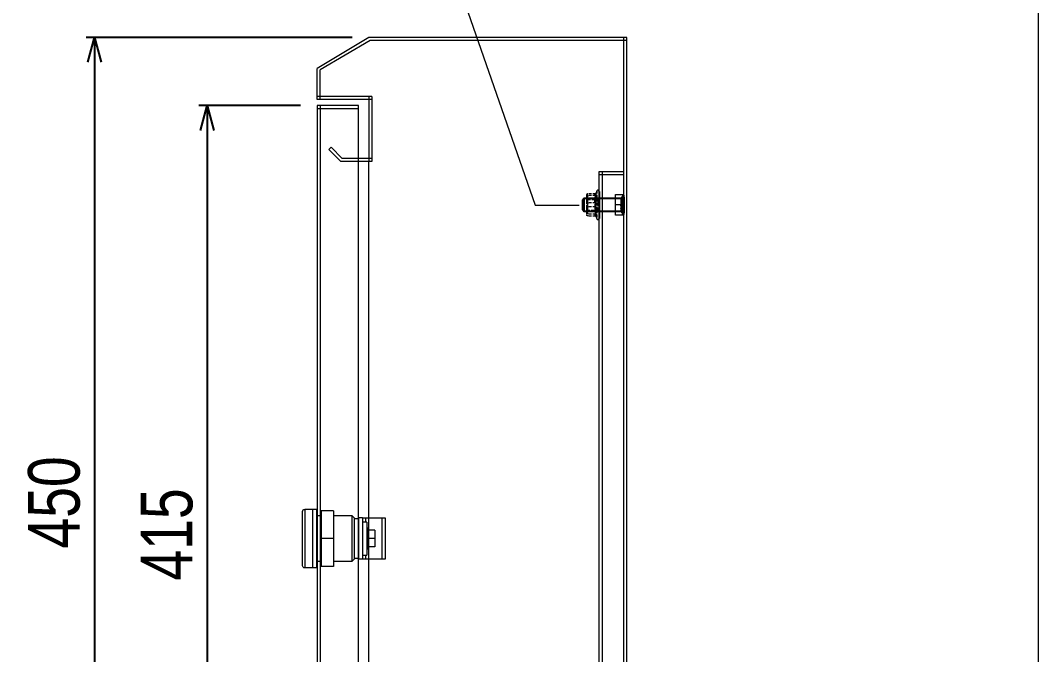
# Model space of a CAD drawing. Header units: millimetres. Extents: x 2263 to 4834, y 1210 to 3036.
# Drawn here: x 4303.7 to 4796.8, y 2409.7 to 2716.6 of the extents above; entities that cross this region are included whole.
import ezdxf

# ---------------------------------------------------------------- set-up
doc = ezdxf.new("R2010")
doc.units = ezdxf.units.MM
doc.linetypes.add('HIDDEN', pattern=[1.905, 1.27, -0.635])
for name, color, linetype in [('BUSBAR', 3, 'Continuous'), ('FRAME070', 5, 'Continuous'), ('GR1-1', 3, 'Continuous')]:
    doc.layers.add(name, color=color, linetype=linetype)
doc.styles.add('TAMCO', font='cordia.shx', dxfattribs={"width": 0.8, "height": 25})
doc.dimstyles.new('TAMCO', dxfattribs={"dimtxt": 25, "dimasz": 12, "dimexe": 4, "dimexo": 8, "dimgap": 7, "dimtad": 2, "dimdec": 1, "dimdsep": 46, "dimtxsty": 'TAMCO', "dimblk": 'OPEN30', "dimcen": 2.5, "dimclrd": 4, "dimclre": 4, "dimclrt": 3, "dimadec": 0, "dimazin": 0, "dimtfac": 1, "dimtdec": 1, "dimtmove": 0, "dimatfit": 3, "dimldrblk": 'OPEN30', "dimfxl": 1, "dimarcsym": 0})

# ---------------------------------------------------------------- blocks, each defined once
blk = doc.blocks.new('A$C310157CF')
at = {"color": 7, "linetype": 'HIDDEN', "lineweight": 0}
for p, q in [((-5.41, 1.72), (-5.41, 5.4)), ((-3.18, 6), (-5, 6)), ((-4.46, 1.72), (-4.46, 5.4)), ((1.76, 6), (-3.18, 6)), ((2.5, 5.65), (-2.5, 5.65)), ((-0.95, 1.72), (-0.95, 5.4)), ((0.95, 1.72), (0.95, 5.4)), ((4.93, 6), (1.76, 6)), ((4.46, 1.72), (4.46, 5.4)), ((5.41, 1.72), (5.41, 5.4)), ((6.71, 1.1), (-6.72, 1.1)), ((-2.5, 0.38), (0.88, 0.38)), ((0.88, 0.38), (2.5, 0.38))]:
    blk.add_line(p, q, dxfattribs=at)
blk.add_line((6.53, 0), (-6.53, 0))
for centre, start, end in [((-6.53, 0.57), 110, 270), ((6.53, 0.57), 270, 70)]:
    blk.add_arc(centre, 0.567, start, end, dxfattribs=at)
for points, knots in [([(-3.18, 6), (-3.79, 5.92), (-4.55, 5.82), (-5.26, 5.47), (-5.41, 5.4)], [0, 0, 0, 0, 0.801462, 1, 1, 1, 1]), ([(-5.41, 5.4), (-5.27, 5.68), (-5.11, 5.99), (-4.95, 6), (-4.93, 6)], [0, 0, 0, 0, 0.896037, 1, 1, 1, 1]), ([(-1.76, 6), (-1.89, 6), (-2.78, 5.98), (-3.7, 5.71), (-4.43, 5.41), (-4.46, 5.4)], [0, 0, 0, 0, 0.148486, 0.965571, 1, 1, 1, 1]), ([(-0.95, 5.4), (-1.6, 5.68), (-2.34, 5.99), (-3.1, 6), (-3.18, 6)], [0, 0, 0, 0, 0.896037, 1, 1, 1, 1]), ([(0.95, 5.4), (0.72, 5.49), (-0.15, 5.84), (-1.07, 5.93), (-1.76, 6)], [0, 0, 0, 0, 0.263253, 1, 1, 1, 1]), ([(1.76, 6), (1.62, 6), (0.73, 5.98), (-0.18, 5.71), (-0.92, 5.41), (-0.95, 5.4)], [0, 0, 0, 0, 0.148486, 0.965571, 1, 1, 1, 1]), ([(0.95, 5.4), (1.6, 5.68), (2.34, 5.99), (3.1, 6), (3.18, 6)], [0, 0, 0, 0, 0.896035, 1, 1, 1, 1]), ([(4.46, 5.4), (4.23, 5.49), (3.36, 5.84), (2.44, 5.93), (1.76, 6)], [0, 0, 0, 0, 0.263254, 1, 1, 1, 1]), ([(3.18, 6), (3.79, 5.92), (4.55, 5.82), (5.26, 5.47), (5.41, 5.4)], [0, 0, 0, 0, 0.801465, 1, 1, 1, 1]), ([(4.93, 6), (4.8, 5.92), (4.64, 5.82), (4.49, 5.47), (4.46, 5.4)], [0, 0, 0, 0, 0.801461, 1, 1, 1, 1]), ([(5.41, 5.4), (5.27, 5.68), (5.11, 5.99), (4.95, 6), (4.93, 6)], [0, 0, 0, 0, 0.896037, 1, 1, 1, 1]), ([(-5.68, 1.34), (-5.68, 1.34), (-5.64, 1.36), (-5.56, 1.4), (-5.48, 1.49), (-5.42, 1.6), (-5.41, 1.68), (-5.41, 1.72)], [0, 0, 0, 0, 0.007907, 0.267532, 0.528602, 0.763814, 1, 1, 1, 1]), ([(-1, 1.34), (-1.18, 1.38), (-2.09, 1.59), (-3.66, 1.74), (-5.04, 1.47), (-5.68, 1.34)], [0, 0, 0, 0, 0.118083, 0.592258, 1, 1, 1, 1]), ([(-5.49, 1.48), (-5.35, 1.57), (-5.07, 1.74), (-4.81, 1.47), (-4.68, 1.34)], [0, 0, 0, 0, 0.500552, 1, 1, 1, 1]), ([(-5.41, 1.72), (-4.67, 1.85), (-3.19, 2.11), (-1.7, 1.85), (-0.95, 1.72)], [0, 0, 0, 0, 0.492149, 1, 1, 1, 1]), ([(-4.46, 1.72), (-4.61, 1.85), (-4.93, 2.11), (-5.25, 1.85), (-5.41, 1.72)], [0, 0, 0, 0, 0.492148, 1, 1, 1, 1]), ([(-4.46, 1.72), (-4.46, 1.68), (-4.47, 1.6), (-4.52, 1.49), (-4.59, 1.4), (-4.65, 1.36), (-4.68, 1.34), (-4.68, 1.34)], [0, 0, 0, 0, 0.236185, 0.471405, 0.732466, 0.992087, 1, 1, 1, 1]), ([(-4.68, 1.34), (-4.46, 1.38), (-3.35, 1.59), (-1.43, 1.74), (0.23, 1.47), (1, 1.34)], [0, 0, 0, 0, 0.118083, 0.592258, 1, 1, 1, 1]), ([(0.95, 1.72), (0.06, 1.85), (-1.74, 2.11), (-3.54, 1.85), (-4.46, 1.72)], [0, 0, 0, 0, 0.492148, 1, 1, 1, 1]), ([(-1, 1.34), (-0.99, 1.34), (-0.99, 1.36), (-0.97, 1.4), (-0.96, 1.49), (-0.95, 1.6), (-0.95, 1.68), (-0.95, 1.72)], [0, 0, 0, 0, 0.007908, 0.267532, 0.528599, 0.763814, 1, 1, 1, 1]), ([(4.68, 1.34), (4.46, 1.38), (3.35, 1.59), (1.43, 1.74), (-0.23, 1.47), (-1, 1.34)], [0, 0, 0, 0, 0.118084, 0.592258, 1, 1, 1, 1]), ([(-0.95, 1.72), (-0.06, 1.85), (1.74, 2.11), (3.54, 1.85), (4.46, 1.72)], [0, 0, 0, 0, 0.492149, 1, 1, 1, 1]), ([(5.41, 1.72), (4.67, 1.85), (3.19, 2.11), (1.7, 1.85), (0.95, 1.72)], [0, 0, 0, 0, 0.492147, 1, 1, 1, 1]), ([(0.95, 1.72), (0.95, 1.68), (0.95, 1.6), (0.96, 1.49), (0.97, 1.4), (0.99, 1.36), (0.99, 1.34), (1, 1.34)], [0, 0, 0, 0, 0.236186, 0.471401, 0.732468, 0.992092, 1, 1, 1, 1]), ([(1, 1.34), (1.18, 1.38), (2.09, 1.59), (3.66, 1.74), (5.04, 1.47), (5.68, 1.34)], [0, 0, 0, 0, 0.118083, 0.592257, 1, 1, 1, 1]), ([(4.46, 1.72), (4.61, 1.85), (4.93, 2.11), (5.25, 1.85), (5.41, 1.72)], [0, 0, 0, 0, 0.492148, 1, 1, 1, 1]), ([(4.68, 1.34), (4.68, 1.34), (4.65, 1.36), (4.59, 1.4), (4.52, 1.49), (4.47, 1.6), (4.46, 1.68), (4.46, 1.72)], [0, 0, 0, 0, 0.007913, 0.267525, 0.5286, 0.763814, 1, 1, 1, 1]), ([(5.68, 1.34), (5.64, 1.38), (5.43, 1.59), (5.09, 1.74), (4.81, 1.47), (4.68, 1.34)], [0, 0, 0, 0, 0.118084, 0.592259, 1, 1, 1, 1]), ([(5.3, 1.62), (5.3, 1.62), (5.32, 1.63), (5.39, 1.6), (5.49, 1.47), (5.51, 1.45)], [0, 0, 0, 0, 0.006763, 0.854115, 1, 1, 1, 1]), ([(5.41, 1.72), (5.41, 1.68), (5.42, 1.6), (5.48, 1.49), (5.56, 1.4), (5.64, 1.36), (5.68, 1.34), (5.68, 1.34)], [0, 0, 0, 0, 0.236186, 0.471402, 0.732454, 0.992093, 1, 1, 1, 1])]:
    blk.add_open_spline(points, degree=3, knots=knots, dxfattribs=at)
for points in [[(-3, 6), (-2.5, 5.65)], [(-2.5, 5.65), (-2.5, 0.38)], [(2.5, 5.65), (3, 6)], [(2.5, 0.38), (2.5, 5.65)], [(-5.34, 1.61), (-6.73, 1.1)], [(-5.52, 1.43), (-5.48, 1.47)], [(-5.35, 1.6), (-5.33, 1.6)], [(-2.5, 0.38), (-3, 0.03)], [(-3, 0.03), (-3, 0)], [(3, 0.03), (2.5, 0.38)], [(3, 0), (3, 0.03)], [(6.73, 1.1), (5.34, 1.61)], [(5.51, 1.45), (5.52, 1.43)]]:
    blk.add_open_spline(points, degree=1, dxfattribs=at)
blk = doc.blocks.new('A$C1D0F77C0')
for p, q in [((2.41, 0), (-2.41, 0)), ((0.75, -0.59), (-3, -0.59)), ((3, -0.59), (0.75, -0.59))]:
    blk.add_line(p, q)
at = {"color": 0, "linetype": 'ByBlock', "lineweight": -2}
for p, q in [((0.96, -19.4), (-3.8, -19.4)), ((-3.35, -18.8), (-3.37, -18.8)), ((-3.34, -19.18), (-3.37, -19.18)), ((-3.34, -18.8), (-3.35, -18.8)), ((-3.35, -19.4), (-3.35, -19.18)), ((-3.14, -18.8), (-3.34, -18.8)), ((-3.34, -19.18), (-3.14, -19.18)), ((-3.34, -19.4), (-3.34, -19.18)), ((-3.33, -19.4), (-3.33, -19.18)), ((-3.33, -19.4), (-3.33, -19.18)), ((-2.78, -18.8), (-3.14, -18.8)), ((-3.14, -19.4), (-3.14, -19.18)), ((-2.66, -19.18), (-3.14, -19.18)), ((-3.13, -19.4), (-3.13, -19.18)), ((-3.12, -19.4), (-3.12, -19.18)), ((-3.06, -19.4), (-3.06, -19.18)), ((-2.98, -19.18), (-2.98, -18.8)), ((-2.98, -19.18), (-2.98, -18.8)), ((-2.97, -19.18), (-2.97, -18.8)), ((-2.96, -19.18), (-2.96, -18.8)), ((-2.8, -19.18), (-2.8, -18.8)), ((-2.78, -19.18), (-2.78, -18.8)), ((-2.76, -19.18), (-2.76, -18.8)), ((-2.66, -18.8), (-2.75, -18.8)), ((-2.75, -19.4), (-2.75, -19.18)), ((-2.74, -19.18), (-2.74, -18.8)), ((-2.11, -18.8), (-2.66, -18.8)), ((-2.66, -19.18), (-2.39, -19.18)), ((-2.66, -19.4), (-2.66, -19.18)), ((-2.65, -19.4), (-2.65, -19.18)), ((-2.63, -19.4), (-2.63, -19.18)), ((-2.43, -19.18), (-2.43, -18.8)), ((-2.39, -19.18), (-2.39, -18.8)), ((-2.08, -19.18), (-2.39, -19.18)), ((-2.37, -19.18), (-2.37, -18.8)), ((-2.33, -19.18), (-2.33, -18.8)), ((-1.84, -18.8), (-2.11, -18.8)), ((-2.11, -19.4), (-2.11, -19.18)), ((-1.27, -19.18), (-2.11, -19.18)), ((-2.08, -19.4), (-2.08, -19.18)), ((-2.07, -19.4), (-2.07, -19.18)), ((-1.94, -19.4), (-1.94, -19.18)), ((-1.89, -18.8), (-1.81, -18.8)), ((-1.89, -19.18), (-1.89, -18.8)), ((-1.84, -19.18), (-1.84, -18.8)), ((-1.81, -19.18), (-1.81, -18.8)), ((-1.42, -18.8), (-1.76, -18.8)), ((-1.76, -19.18), (-1.76, -18.8)), ((-1.27, -18.8), (-1.42, -18.8)), ((-1.42, -19.4), (-1.42, -19.18)), ((-0.51, -18.8), (-1.27, -18.8)), ((-1.27, -19.18), (-1.17, -19.18)), ((-1.27, -19.4), (-1.27, -19.18)), ((-1.25, -19.4), (-1.25, -19.18)), ((-1.22, -19.18), (-1.22, -18.8)), ((-1.22, -19.4), (-1.22, -19.18)), ((-1.17, -19.18), (-1.17, -18.8)), ((-1.13, -19.18), (-1.13, -18.8)), ((-1.07, -19.18), (-1.07, -18.8)), ((-0.48, -19.18), (-1.07, -19.18)), ((-0.41, -18.8), (-0.51, -18.8)), ((-0.51, -19.4), (-0.51, -19.18)), ((0.46, -19.18), (-0.51, -19.18)), ((-0.48, -19.4), (-0.48, -19.18)), ((-0.47, -18.8), (-0.37, -18.8)), ((-0.47, -19.18), (-0.47, -18.8)), ((-0.46, -19.4), (-0.46, -19.18)), ((-0.41, -19.18), (-0.41, -18.8)), ((0.3, -18.8), (-0.41, -18.8)), ((-0.37, -19.18), (-0.37, -18.8)), ((-0.31, -19.18), (-0.31, -18.8)), ((-0.3, -19.4), (-0.3, -19.18)), ((0.31, -18.8), (0.3, -18.8)), ((0.3, -18.8), (0.37, -18.8)), ((0.3, -19.4), (0.3, -19.18)), ((0.31, -19.18), (0.31, -18.8)), ((0.37, -19.18), (0.37, -18.8)), ((0.46, -18.8), (0.37, -18.8)), ((0.41, -19.18), (0.41, -18.8)), ((1.22, -18.8), (0.46, -18.8)), ((0.46, -19.4), (0.46, -19.18)), ((0.46, -19.18), (0.51, -19.18)), ((0.47, -19.18), (0.47, -18.8)), ((1.13, -19.18), (0.48, -19.18)), ((0.48, -19.4), (0.48, -19.18)), ((0.51, -19.4), (0.51, -19.18)), ((3.8, -19.4), (0.96, -19.4)), ((1.07, -19.18), (1.07, -18.8)), ((1.13, -19.18), (1.13, -18.8)), ((1.13, -19.18), (1.22, -19.18)), ((1.17, -19.18), (1.17, -18.8)), ((1.27, -18.8), (1.22, -18.8)), ((1.22, -19.18), (1.22, -18.8)), ((2.07, -19.18), (1.22, -19.18)), ((1.22, -19.4), (1.22, -19.18)), ((1.76, -18.8), (1.25, -18.8)), ((1.25, -19.4), (1.25, -19.18)), ((1.27, -19.4), (1.27, -19.18)), ((1.42, -19.4), (1.42, -19.18)), ((1.76, -19.18), (1.76, -18.8)), ((1.81, -19.18), (1.81, -18.8)), ((2.07, -18.8), (1.81, -18.8)), ((1.84, -19.18), (1.84, -18.8)), ((1.89, -19.18), (1.89, -18.8)), ((1.94, -19.4), (1.94, -19.18)), ((2.63, -18.8), (2.07, -18.8)), ((2.07, -19.4), (2.07, -19.18)), ((2.07, -19.18), (2.11, -19.18)), ((2.37, -19.18), (2.08, -19.18)), ((2.08, -19.4), (2.08, -19.18)), ((2.11, -19.4), (2.11, -19.18)), ((2.33, -19.18), (2.33, -18.8)), ((2.37, -19.18), (2.37, -18.8)), ((2.37, -19.18), (2.63, -19.18)), ((2.39, -19.18), (2.39, -18.8)), ((2.43, -19.18), (2.43, -18.8)), ((2.66, -18.8), (2.63, -18.8)), ((3.12, -19.18), (2.63, -19.18)), ((2.63, -19.4), (2.63, -19.18)), ((2.76, -18.8), (2.65, -18.8)), ((2.65, -19.4), (2.65, -19.18)), ((2.66, -19.4), (2.66, -19.18)), ((2.74, -19.18), (2.74, -18.8)), ((2.75, -19.4), (2.75, -19.18)), ((2.76, -19.18), (2.76, -18.8)), ((3.12, -18.8), (2.76, -18.8)), ((2.78, -19.18), (2.78, -18.8)), ((2.8, -19.18), (2.8, -18.8)), ((2.96, -19.18), (2.96, -18.8)), ((2.97, -19.18), (2.97, -18.8)), ((2.98, -19.18), (2.98, -18.8)), ((2.98, -19.18), (2.98, -18.8)), ((3.06, -19.4), (3.06, -19.18)), ((3.33, -18.8), (3.12, -18.8)), ((3.12, -19.4), (3.12, -19.18)), ((3.12, -19.18), (3.33, -19.18)), ((3.13, -19.4), (3.13, -19.18)), ((3.14, -19.4), (3.14, -19.18)), ((3.34, -18.8), (3.33, -18.8)), ((3.37, -19.18), (3.33, -19.18)), ((3.33, -19.4), (3.33, -19.18)), ((3.33, -19.4), (3.33, -19.18)), ((3.34, -19.4), (3.34, -19.18)), ((3.35, -18.8), (3.37, -18.8)), ((3.35, -19.4), (3.35, -19.18)), ((3.8, -19.99), (-3.8, -19.99))]:
    blk.add_line(p, q, dxfattribs=at)
for centre, start, end in [((-3.8, -19.7), 90, 270), ((3.8, -19.7), 270, 90)]:
    blk.add_arc(centre, 0.297, start, end, dxfattribs=at)
for points in [[(-2.41, 0), (-3, -0.59)], [(3, -0.59), (2.41, 0)], [(-3, -0.59), (-3, -19.18)], [(3, -19.18), (3, -0.59)]]:
    blk.add_open_spline(points, degree=1)
for points in [[(-3.37, -18.8), (-3.74, -19.4)], [(-3.37, -19.18), (-3.37, -19.4)], [(3.74, -19.4), (3.37, -18.8)], [(3.37, -19.4), (3.37, -19.18)], [(-3.8, -19.99), (-3.8, -20)], [(3.8, -20), (3.8, -19.99)]]:
    blk.add_open_spline(points, degree=1, dxfattribs=at)
for points, knots in [([(-3.35, -18.8), (-3.42, -18.91), (-3.55, -19.11), (-3.67, -19.31), (-3.72, -19.4)], [0, 0, 0, 0, 0.559493, 1, 1, 1, 1]), ([(-3.7, -19.4), (-3.65, -19.31), (-3.53, -19.11), (-3.4, -18.91), (-3.33, -18.8)], [0, 0, 0, 0, 0.440507, 1, 1, 1, 1]), ([(-3.69, -19.4), (-3.58, -19.21), (-3.46, -19.01), (-3.34, -18.81), (-3.34, -18.8)], [0, 0, 0, 0, 0.950163, 1, 1, 1, 1]), ([(-3.33, -18.8), (-3.4, -18.93), (-3.52, -19.13), (-3.64, -19.33), (-3.68, -19.4)], [0, 0, 0, 0, 0.625372, 1, 1, 1, 1]), ([(-3.14, -18.8), (-3.14, -18.81), (-3.26, -19.01), (-3.38, -19.21), (-3.5, -19.4)], [0, 0, 0, 0, 0.049832, 1, 1, 1, 1]), ([(-3.48, -19.4), (-3.43, -19.33), (-3.31, -19.13), (-3.19, -18.93), (-3.12, -18.8)], [0, 0, 0, 0, 0.374629, 1, 1, 1, 1]), ([(-3.45, -19.4), (-3.41, -19.33), (-3.3, -19.13), (-3.19, -18.93), (-3.13, -18.8)], [0, 0, 0, 0, 0.374627, 1, 1, 1, 1]), ([(-3.06, -18.8), (-3.12, -18.93), (-3.23, -19.13), (-3.33, -19.33), (-3.37, -19.4)], [0, 0, 0, 0, 0.625372, 1, 1, 1, 1]), ([(-2.75, -18.8), (-2.82, -18.93), (-2.93, -19.13), (-3.04, -19.33), (-3.08, -19.4)], [0, 0, 0, 0, 0.625373, 1, 1, 1, 1]), ([(-2.96, -19.4), (-2.92, -19.33), (-2.82, -19.13), (-2.71, -18.93), (-2.65, -18.8)], [0, 0, 0, 0, 0.374626, 1, 1, 1, 1]), ([(-2.92, -19.4), (-2.89, -19.33), (-2.8, -19.13), (-2.71, -18.93), (-2.66, -18.8)], [0, 0, 0, 0, 0.374627, 1, 1, 1, 1]), ([(-2.63, -18.8), (-2.68, -18.93), (-2.77, -19.13), (-2.85, -19.33), (-2.89, -19.4)], [0, 0, 0, 0, 0.625374, 1, 1, 1, 1]), ([(-2.11, -18.8), (-2.16, -18.93), (-2.25, -19.13), (-2.34, -19.33), (-2.37, -19.4)], [0, 0, 0, 0, 0.625373, 1, 1, 1, 1]), ([(-2.33, -19.4), (-2.3, -19.33), (-2.21, -19.13), (-2.12, -18.93), (-2.07, -18.8)], [0, 0, 0, 0, 0.374627, 1, 1, 1, 1]), ([(-2.28, -19.4), (-2.25, -19.33), (-2.19, -19.13), (-2.12, -18.93), (-2.08, -18.8)], [0, 0, 0, 0, 0.374628, 1, 1, 1, 1]), ([(-1.94, -18.8), (-1.98, -18.93), (-2.03, -19.13), (-2.09, -19.33), (-2.11, -19.4)], [0, 0, 0, 0, 0.625373, 1, 1, 1, 1]), ([(-1.42, -18.8), (-1.46, -18.93), (-1.52, -19.13), (-1.58, -19.33), (-1.61, -19.4)], [0, 0, 0, 0, 0.625375, 1, 1, 1, 1]), ([(-1.43, -19.4), (-1.4, -19.33), (-1.35, -19.13), (-1.29, -18.93), (-1.25, -18.8)], [0, 0, 0, 0, 0.374626, 1, 1, 1, 1]), ([(-1.37, -19.4), (-1.35, -19.33), (-1.32, -19.13), (-1.29, -18.93), (-1.27, -18.8)], [0, 0, 0, 0, 0.374623, 1, 1, 1, 1]), ([(-1.22, -18.8), (-1.24, -18.91), (-1.27, -19.11), (-1.3, -19.31), (-1.31, -19.4)], [0, 0, 0, 0, 0.559496, 1, 1, 1, 1]), ([(-0.51, -18.8), (-0.53, -18.93), (-0.57, -19.13), (-0.6, -19.33), (-0.61, -19.4)], [0, 0, 0, 0, 0.625376, 1, 1, 1, 1]), ([(-0.56, -19.4), (-0.54, -19.31), (-0.51, -19.11), (-0.48, -18.91), (-0.46, -18.8)], [0, 0, 0, 0, 0.440504, 1, 1, 1, 1]), ([(-0.49, -19.4), (-0.49, -19.21), (-0.48, -19.01), (-0.48, -18.81), (-0.48, -18.8)], [0, 0, 0, 0, 0.950166, 1, 1, 1, 1]), ([(-0.3, -18.8), (-0.3, -18.91), (-0.3, -19.11), (-0.29, -19.31), (-0.29, -19.4)], [0, 0, 0, 0, 0.559496, 1, 1, 1, 1]), ([(0.3, -18.8), (0.3, -18.81), (0.3, -19.01), (0.3, -19.21), (0.29, -19.4)], [0, 0, 0, 0, 0.049834, 1, 1, 1, 1]), ([(0.56, -19.4), (0.53, -19.21), (0.49, -19.01), (0.46, -18.81), (0.46, -18.8)], [0, 0, 0, 0, 0.950161, 1, 1, 1, 1]), ([(0.49, -19.4), (0.49, -19.31), (0.49, -19.11), (0.48, -18.91), (0.48, -18.8)], [0, 0, 0, 0, 0.440504, 1, 1, 1, 1]), ([(0.51, -18.8), (0.53, -18.93), (0.57, -19.13), (0.6, -19.33), (0.61, -19.4)], [0, 0, 0, 0, 0.625377, 1, 1, 1, 1]), ([(1.22, -18.8), (1.22, -18.81), (1.25, -19.01), (1.28, -19.21), (1.31, -19.4)], [0, 0, 0, 0, 0.049837, 1, 1, 1, 1]), ([(1.43, -19.4), (1.4, -19.33), (1.35, -19.13), (1.29, -18.93), (1.25, -18.8)], [0, 0, 0, 0, 0.374627, 1, 1, 1, 1]), ([(1.37, -19.4), (1.35, -19.33), (1.32, -19.13), (1.29, -18.93), (1.27, -18.8)], [0, 0, 0, 0, 0.374623, 1, 1, 1, 1]), ([(1.42, -18.8), (1.46, -18.93), (1.52, -19.13), (1.58, -19.33), (1.61, -19.4)], [0, 0, 0, 0, 0.625378, 1, 1, 1, 1]), ([(1.94, -18.8), (1.98, -18.93), (2.03, -19.13), (2.09, -19.33), (2.11, -19.4)], [0, 0, 0, 0, 0.625373, 1, 1, 1, 1]), ([(2.33, -19.4), (2.3, -19.33), (2.21, -19.13), (2.12, -18.93), (2.07, -18.8)], [0, 0, 0, 0, 0.374627, 1, 1, 1, 1]), ([(2.28, -19.4), (2.25, -19.33), (2.19, -19.13), (2.12, -18.93), (2.08, -18.8)], [0, 0, 0, 0, 0.374625, 1, 1, 1, 1]), ([(2.11, -18.8), (2.16, -18.93), (2.25, -19.13), (2.34, -19.33), (2.37, -19.4)], [0, 0, 0, 0, 0.625373, 1, 1, 1, 1]), ([(2.63, -18.8), (2.68, -18.93), (2.77, -19.13), (2.85, -19.33), (2.89, -19.4)], [0, 0, 0, 0, 0.625373, 1, 1, 1, 1]), ([(2.96, -19.4), (2.92, -19.33), (2.82, -19.13), (2.71, -18.93), (2.65, -18.8)], [0, 0, 0, 0, 0.374628, 1, 1, 1, 1]), ([(2.92, -19.4), (2.89, -19.33), (2.8, -19.13), (2.71, -18.93), (2.66, -18.8)], [0, 0, 0, 0, 0.374623, 1, 1, 1, 1]), ([(2.75, -18.8), (2.82, -18.93), (2.93, -19.13), (3.04, -19.33), (3.08, -19.4)], [0, 0, 0, 0, 0.625376, 1, 1, 1, 1]), ([(3.06, -18.8), (3.12, -18.93), (3.23, -19.13), (3.33, -19.33), (3.37, -19.4)], [0, 0, 0, 0, 0.625374, 1, 1, 1, 1]), ([(3.48, -19.4), (3.43, -19.33), (3.31, -19.13), (3.19, -18.93), (3.12, -18.8)], [0, 0, 0, 0, 0.374626, 1, 1, 1, 1]), ([(3.45, -19.4), (3.41, -19.33), (3.3, -19.13), (3.19, -18.93), (3.13, -18.8)], [0, 0, 0, 0, 0.374629, 1, 1, 1, 1]), ([(3.14, -18.8), (3.21, -18.91), (3.32, -19.11), (3.44, -19.31), (3.5, -19.4)], [0, 0, 0, 0, 0.559499, 1, 1, 1, 1]), ([(3.33, -18.8), (3.4, -18.93), (3.52, -19.13), (3.64, -19.33), (3.68, -19.4)], [0, 0, 0, 0, 0.625375, 1, 1, 1, 1]), ([(3.7, -19.4), (3.59, -19.21), (3.46, -19.01), (3.34, -18.81), (3.33, -18.8)], [0, 0, 0, 0, 0.950171, 1, 1, 1, 1]), ([(3.69, -19.4), (3.64, -19.31), (3.52, -19.11), (3.4, -18.91), (3.34, -18.8)], [0, 0, 0, 0, 0.440507, 1, 1, 1, 1]), ([(3.35, -18.8), (3.36, -18.81), (3.48, -19.01), (3.61, -19.21), (3.72, -19.4)], [0, 0, 0, 0, 0.049829, 1, 1, 1, 1])]:
    blk.add_open_spline(points, degree=3, knots=knots, dxfattribs=at)
blk = doc.blocks.new('A$C1F43471B')
at = {"rotation": 90}
for name, p in [('A$C310157CF', (-11.99, 0)), ('A$C1D0F77C0', (-19.99, 0))]:
    blk.add_blockref(name, p, dxfattribs=at)
blk = doc.blocks.new('_Open30')
at = {"color": 0, "linetype": 'ByBlock', "lineweight": -2}
for p, q in [((-1, 0.268), (0, 0)), ((0, 0), (-1, -0.268)), ((0, 0), (-1, 0))]:
    blk.add_line(p, q, dxfattribs=at)
blk = doc.blocks.new('*D40')
at = {"color": 4, "lineweight": -2}
for p, q in [((4439.44, 2675.33), (4390.23, 2675.33)), ((4394.23, 2663.33), (4394.23, 2272.33)), ((4439.44, 2260.33), (4390.23, 2260.33))]:
    blk.add_line(p, q, dxfattribs=at)
at = {"layer": 'DEFPOINTS', "color": 0}
for p in [(4447.44, 2675.33), (4394.23, 2260.33), (4447.44, 2260.33)]:
    blk.add_point(p, dxfattribs=at)
at = {"color": 4, "lineweight": -2, "xscale": 12, "yscale": 12, "zscale": 12}
for p, rotation in [((4394.23, 2675.33), 90), ((4394.23, 2260.33), 270)]:
    blk.add_blockref('_Open30', p, dxfattribs=dict(at, rotation=rotation))
at = {"color": 3, "lineweight": 9, "insert": (4374.73, 2467.83), "char_height": 25, "attachment_point": 5, "rotation": 90, "style": 'TAMCO'}
blk.add_mtext('415', dxfattribs=at)
blk = doc.blocks.new('A$C64B35038')
at = {"color": 7, "linetype": 'Continuous', "lineweight": 9}
for p, q in [((15, 24.15), (16, 25.15)), ((16, 25.15), (25, 25.15)), ((16, 3.15), (16, 25.15)), ((25, 27.65), (31, 27.65)), ((25, 27.65), (25, 14.15)), ((31, 27.65), (31, 14.15)), ((31, 25.15), (33, 25.15)), ((33, 28.3), (35, 28.3)), ((35, 0), (35, 28.3)), ((35, 28.3), (39, 28.3)), ((39, 28.3), (39, 0)), ((40, 1), (40, 27.3)), ((0, 24.15), (0, 4.15)), ((1.47, 24.15), (0, 24.15)), ((1.47, 4.15), (1.47, 24.15)), ((9.53, 24.15), (1.47, 24.15)), ((9, 22.15), (11, 22.15)), ((9, 22.15), (9, 6.15)), ((11, 24.15), (9.53, 24.15)), ((11, 24.15), (13, 24.15)), ((11, 24.15), (11, 4.15)), ((13, 24.15), (13, 4.15)), ((13, 23.65), (15, 23.65)), ((15, 24.15), (15, 4.15)), ((5, 18.15), (5, 14.15)), ((5, 18.15), (8.5, 18.15)), ((8.5, 19.15), (9, 19.15)), ((8.5, 19.15), (8.5, 9.15)), ((5, 14.15), (8.5, 14.15)), ((5, 14.15), (5, 10.15)), ((5, 10.15), (8.5, 10.15)), ((25, 14.15), (31, 14.15)), ((25, 14.15), (25, 0.65)), ((31, 14.15), (31, 0.65)), ((9, 9.15), (8.5, 9.15)), ((11, 6.15), (9, 6.15)), ((0, 4.15), (1.47, 4.15)), ((1.47, 4.15), (9.53, 4.15)), ((9.53, 4.15), (11, 4.15)), ((11, 4.15), (13, 4.15)), ((15, 4.65), (13, 4.65)), ((16, 3.15), (15, 4.15)), ((25, 3.15), (16, 3.15)), ((25, 0.65), (31, 0.65)), ((33, 3.15), (31, 3.15)), ((33, 0), (35, 0)), ((35, 0), (39, 0))]:
    blk.add_line(p, q, dxfattribs=at)
blk.add_line((33, 0), (33, 28.3))
at = {"color": 8, "linetype": 'Continuous', "lineweight": 9}
for p, q in [((9.53, 24.15), (9.53, 22.15)), ((9.53, 6.15), (9.53, 4.15))]:
    blk.add_line(p, q, dxfattribs=at)
at = {"color": 7, "linetype": 'Continuous', "lineweight": 9}
for centre, start, end in [((39, 27.3), 0, 90), ((39, 1), 270, 0)]:
    blk.add_arc(centre, 1, start, end, dxfattribs=at)
blk = doc.blocks.new('*D54')
at = {"layer": 'BUSBAR', "color": 4, "lineweight": -2}
for p, q in [((4464.44, 2708.33), (4335.65, 2708.33)), ((4339.65, 2696.33), (4339.65, 2270.33)), ((4464.44, 2258.33), (4335.65, 2258.33))]:
    blk.add_line(p, q, dxfattribs=at)
at = {"layer": 'DEFPOINTS', "color": 0}
for p in [(4472.44, 2708.33), (4339.65, 2258.33), (4472.44, 2258.33)]:
    blk.add_point(p, dxfattribs=at)
at = {"layer": 'BUSBAR', "color": 4, "lineweight": -2, "xscale": 12, "yscale": 12, "zscale": 12}
for p, rotation in [((4339.65, 2708.33), 90), ((4339.65, 2258.33), 270)]:
    blk.add_blockref('_Open30', p, dxfattribs=dict(at, rotation=rotation))
at = {"layer": 'BUSBAR', "color": 3, "lineweight": 9, "insert": (4320.15, 2483.33), "char_height": 25, "attachment_point": 5, "rotation": 90, "style": 'TAMCO'}
blk.add_mtext('450', dxfattribs=at)

msp = doc.modelspace()

# ---------------------------------------------------------------- linework, layer by layer
at = {"lineweight": 9}
for p, q in [((4472.44, 2708.33), (4447.44, 2693.33)), ((4597.44, 2708.33), (4472.44, 2708.33)), ((4473.06, 2706.83), (4448.94, 2692.71)), ((4597.44, 2706.83), (4473.06, 2706.83)), ((4447.44, 2678.33), (4447.44, 2693.33)), ((4448.94, 2678.33), (4448.94, 2692.71)), ((4473.94, 2679.83), (4447.44, 2679.83)), ((4473.94, 2678.33), (4447.44, 2678.33)), ((4472.44, 2679.83), (4472.44, 2648.33)), ((4473.94, 2679.83), (4473.94, 2648.33)), ((4467.44, 2675.33), (4447.44, 2675.33)), ((4447.44, 2675.33), (4447.44, 2260.33)), ((4467.44, 2673.83), (4447.44, 2673.83)), ((4448.94, 2675.33), (4448.94, 2260.33)), ((4467.44, 2260.33), (4467.44, 2675.33)), ((4453.15, 2654.11), (4454.21, 2655.18)), ((4453.15, 2654.11), (4458.94, 2648.33)), ((4454.21, 2655.18), (4459.56, 2649.83)), ((4473.94, 2648.33), (4458.94, 2648.33)), ((4473.94, 2649.83), (4459.56, 2649.83)), ((4472.44, 2258.33), (4472.44, 2648.33)), ((4595.94, 2643.33), (4583.94, 2643.33)), ((4583.94, 2643.33), (4583.94, 2288.33)), ((4585.44, 2643.33), (4585.44, 2288.33)), ((4595.94, 2641.83), (4583.94, 2641.83))]:
    msp.add_line(p, q, dxfattribs=at)
at = {"color": 0, "lineweight": 9}
for p, q in [((4591.94, 2622.33), (4591.94, 2632.33)), ((4591.94, 2632.33), (4595.56, 2632.33)), ((4595.56, 2632.33), (4595.94, 2631.95)), ((4595.94, 2631.95), (4595.94, 2622.7)), ((4595.94, 2631.12), (4595.94, 2623.53)), ((4595.94, 2627.33), (4591.94, 2627.33)), ((4595.56, 2622.33), (4591.94, 2622.33)), ((4595.56, 2622.33), (4595.94, 2622.7))]:
    msp.add_line(p, q, dxfattribs=at)
at = {"color": 7, "linetype": 'HIDDEN', "lineweight": 9}
for points, degree in [([(4595.34, 2631.79), (4595.41, 2631.97), (4595.49, 2632.15), (4595.56, 2632.33)], 3), ([(4595.94, 2631.12), (4595.94, 2631.12)], 1), ([(4595.94, 2623.53), (4595.94, 2623.53)], 1), ([(4595.34, 2622.87), (4595.41, 2622.69), (4595.49, 2622.51), (4595.56, 2622.33)], 3)]:
    msp.add_open_spline(points, degree=degree, dxfattribs=at)
for points, knots in [([(4595.34, 2631.79), (4595.61, 2631.13), (4595.92, 2630.4), (4595.94, 2629.64), (4595.94, 2629.56)], [0, 0, 0, 0, 0.896037, 1, 1, 1, 1]), ([(4595.34, 2627.33), (4595.61, 2627.98), (4595.92, 2628.72), (4595.94, 2629.48), (4595.94, 2629.56)], [0, 0, 0, 0, 0.896037, 1, 1, 1, 1]), ([(4595.34, 2627.33), (4595.43, 2627.1), (4595.77, 2626.23), (4595.87, 2625.31), (4595.94, 2624.62)], [0, 0, 0, 0, 0.263254, 1, 1, 1, 1]), ([(4595.34, 2622.87), (4595.61, 2623.52), (4595.92, 2624.26), (4595.94, 2625.02), (4595.94, 2625.1)], [0, 0, 0, 0, 0.896037, 1, 1, 1, 1])]:
    msp.add_open_spline(points, degree=3, knots=knots, dxfattribs=at)
at = {"layer": 'BUSBAR', "color": 2, "lineweight": 9}
for p, q in [((4494.58, 2794.7), (4553.11, 2627.2)), ((4553.11, 2627.2), (4574.41, 2627.2))]:
    msp.add_line(p, q, dxfattribs=at)
at = {"layer": 'FRAME070', "lineweight": 9}
for q in [(4796.83, 2999.99), (4796.83, 2999.99), (4796.83, 2971.58), (4796.83, 2971.58)]:
    msp.add_line((4796.83, 1260.21), q, dxfattribs=at)
at = {"layer": 'GR1-1', "color": 0, "linetype": 'Continuous', "lineweight": 9}
for p, q in [((4595.94, 2258.33), (4595.94, 2708.33)), ((4597.44, 2258.33), (4597.44, 2708.33))]:
    msp.add_line(p, q, dxfattribs=at)

# ---------------------------------------------------------------- block references
at = {"lineweight": 9}
msp.add_blockref('A$C1F43471B', (4595.94, 2627.33), dxfattribs=at)
at = {"lineweight": 9, "xscale": -1}
msp.add_blockref('A$C64B35038', (4480.44, 2451.68), dxfattribs=at)

# ---------------------------------------------------------------- dimensions: what is measured, and where the dimension line sits
at = {"lineweight": 9}
dim = msp.add_linear_dim(base=(4394.23, 2260.33), p1=(4447.44, 2675.33), p2=(4447.44, 2260.33), angle=90, dimstyle='TAMCO', dxfattribs=at)
dim.commit()
dim.dimension.update_dxf_attribs({"geometry": '*D40', "text_midpoint": (4374.73, 2467.83)})
at = {"layer": 'BUSBAR', "color": 2, "lineweight": 9}
dim = msp.add_linear_dim(base=(4339.65, 2258.33), p1=(4472.44, 2708.33), p2=(4472.44, 2258.33), angle=90, dimstyle='TAMCO', dxfattribs=at)
dim.commit()
dim.dimension.update_dxf_attribs({"geometry": '*D54', "text_midpoint": (4320.15, 2483.33)})

doc.saveas('drawing.dxf')
